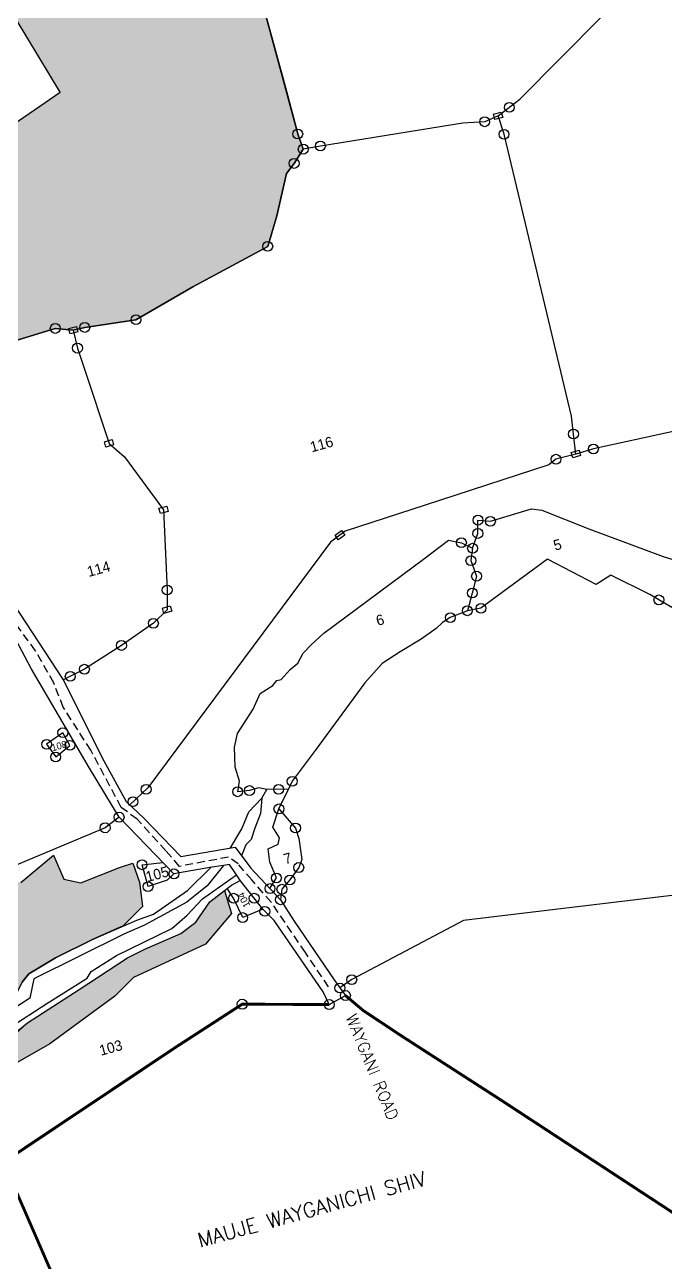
# Model space of a CAD drawing. Header units: metres. Extents: x 349190 to 354644, y 1756648 to 1760820.
# Drawn here: x 351331 to 351928, y 1757700 to 1758853 of the extents above; entities that cross this region are included whole.
import ezdxf
from ezdxf.enums import TextEntityAlignment as Align

# ---------------------------------------------------------------- set-up
doc = ezdxf.new("R2010")
doc.units = ezdxf.units.M
doc.header["$MEASUREMENT"] = 0
doc.linetypes.add('DASHED', pattern=[0.75, 0.5, -0.25])
for name, color, linetype in [('LINE_FOOTPATH', 1, 'DASHED'), ('OFF', 1, 'Continuous'), ('POLY_HATCH', 12, 'Continuous'), ('POLY_PARCEL', 6, 'Continuous'), ('POLY_ROAD', 30, 'Continuous'), ('POLY_WATER', 4, 'Continuous'), ('SYM_STONE', 1, 'Continuous'), ('TEXT_MAPOUT', 7, 'Continuous'), ('TEXT_PARCEL', 7, 'Continuous'), ('V_BOUND_LINE', 7, 'Continuous')]:
    doc.layers.add(name, color=color, linetype=linetype)
doc.styles.get("Standard").update_dxf_attribs({"font": 'simplex.shx'})
doc.styles.add('TEXT_MAP', font='KRDEV050.TTF')
pattern_1 = [(15.36646, (349550.971, 1755955.7), (7.088451, 12.460942), [10.13709, -10.13709]), (105.36646, (349560.746, 1755958.386), (-12.460942, 7.088451), [10.13709, -10.13709])]

# ---------------------------------------------------------------- blocks, each defined once
blk = doc.blocks.new('STONE')
blk.add_circle((0, 0), 0.851)
blk = doc.blocks.new('STONESQUARE')
blk.add_lwpolyline([(-0.7, 0.48), (0.7, 0.48), (0.7, -0.48), (-0.7, -0.48)], close=True)

msp = doc.modelspace()

# ---------------------------------------------------------------- hatches: boundary and pattern name
at = {"layer": 'POLY_HATCH'}
h = msp.add_hatch(dxfattribs=at)
h.set_pattern_fill('ZIGZAG', color=256, scale=81.096727, angle=15.3665, style=0)
h.set_pattern_definition(pattern_1)
h.paths.add_polyline_path([(351263.3, 1759011.5), (351300.2, 1759057.2), (351353.4, 1759099.1), (351321.4, 1759164), (351342.7, 1759197.1), (351366.6, 1759246.1), (351338, 1759280.2), (351344.8, 1759289.1), (351379.7, 1759307.7), (351379.9, 1759307.7), (351446.5, 1759382.2), (351511.1, 1759459.9), (351560.4, 1759528.7), (351583.8, 1759530.9), (351597.7, 1759536.8), (351633.2, 1759552.8), (351712.4, 1759584.9), (351821.7, 1759644.6), (351838.7, 1759646.7), (351883.1, 1759654.8), (351908.9, 1759664.5), (351936, 1759658.2), (351955.2, 1759673.1), (351965.9, 1759678.3), (352018.2, 1759707.2), (352055.9, 1759739.4), (352073.9, 1759793.6), (352095.3, 1759810.4), (352131.8, 1759806.9), (352202.4, 1759834.3), (352263.1, 1759907.1), (352299.3, 1759934.8), (352357.2, 1759908.3), (352414.7, 1759873.5), (352459.5, 1759749), (352425.3, 1759663.2), (352405.6, 1759622.2), (352399.1, 1759610.4), (352392.5, 1759595.5), (352374.4, 1759587.7), (352331.4, 1759569.9), (352305.4, 1759555.7), (352260, 1759531), (352226.4, 1759528.1), (352206.5, 1759522.7), (352189, 1759514.5), (352145.1, 1759493.6), (352134.2, 1759485.6), (352087.8, 1759478.7), (352034.9, 1759473.4), (352004, 1759458.1), (351988.3, 1759450.9), (351974.2, 1759444.1), (351958.3, 1759439.3), (351883.9, 1759431.4), (351866.8, 1759426.3), (351804.5, 1759385.8), (351782, 1759372.9), (351771, 1759365.2), (351761.2, 1759355), (351731.8, 1759315.4), (351739.5, 1759275.1), (351737.6, 1759263.6), (351735.7, 1759220), (351746.3, 1759180), (351754.8, 1759159.7), (351790, 1759130.1), (351759.1, 1759086.3), (351745.4, 1759065.7), (351671.6, 1759031.6), (351660.5, 1759024), (351637.7, 1759004.3), (351631.6, 1758995.9), (351621, 1758976.2), (351612, 1758958.6), (351603.4, 1758945.3), (351596.9, 1758933.9), (351580.5, 1758904.3), (351567.3, 1758880.5), (351555.3, 1758861.7), (351573.3, 1758796), (351585.1, 1758751.4), (351590.2, 1758737.3), (351581.7, 1758724), (351574.6, 1758714.5), (351565.7, 1758675.1), (351557.1, 1758646.7), (351487.3, 1758608.9), (351434.3, 1758578.4), (351386.6, 1758571.2), (351375.9, 1758568.6), (351359.1, 1758570.3), (351304.1, 1758553.4), (351277.9, 1758547.8), (351261.9, 1758545.3), (351245, 1758542.4), (351226.8, 1758533.6), (351198, 1758516), (351188.1, 1758507.8), (351182.5, 1758488.2), (351170.5, 1758416), (351149.3, 1758399.8), (351153.6, 1758387.6), (351136.8, 1758376.5), (351104.9, 1758356.2), (351099.6, 1758350.7), (351082.2, 1758325.9), (351076, 1758312.8), (351060, 1758300.1), (351019.9, 1758289.1), (351009.5, 1758268.5), (350989.1, 1758224.9), (350983.6, 1758208.8), (350970.5, 1758191.3), (350904.5, 1758270.8), (350852, 1758282.9), (350820.4, 1758289.5), (350803.3, 1758288.8), (350788.9, 1758288.1), (350752.2, 1758272.1), (350742.7, 1758265.5), (350663, 1758227), (350650, 1758217.7), (350613.8, 1758192.5), (350568.5, 1758159.5), (350509.2, 1758143.3), (350493.5, 1758137.6), (350511.4, 1758130.6), (350608.1, 1758078.3), (350625.3, 1758067.5), (350612.9, 1758062.7), (350596.2, 1758054.5), (350498.8, 1758027.2), (350381.4, 1757990.6), (350369.1, 1757989.4), (350361.4, 1757996.2), (350346.7, 1758005.1), (350298.5, 1758029.2), (350289.8, 1758034.1), (350276.2, 1758041.4), (350255.4, 1758021), (350243.5, 1758010.9), (350253.1, 1757996.7), (350265.4, 1757982.7), (350289.6, 1757948.3), (350298.9, 1757932.2), (350303.6, 1757918.7), (350302.5, 1757905.8), (350295.3, 1757895.4), (350263.5, 1757861.4), (350249.9, 1757844), (350246.2, 1757822.7), (350243.9, 1757771.5), (350252.6, 1757766.6), (350279.5, 1757761.2), (350285.5, 1757747.5), (350345.7, 1757707.5), (350341.8, 1757655), (350343.2, 1757632.2), (350326.2, 1757605.7), (350262.6, 1757518), (350220.9, 1757511.5), (350090.3, 1757491), (350026.6, 1757481.4), (350003.3, 1757473.3), (349982.8, 1757487.2), (349987.6, 1757505.2), (349922.2, 1757565.3), (349893.1, 1757598.6), (349886.4, 1757635.6), (349878.3, 1757686.9), (349883.9, 1757776.5), (349895.2, 1757795.8), (349935.6, 1757815.5), (349905.3, 1757878.8), (349917.7, 1757902.9), (349964.9, 1757932.3), (350006.1, 1757933.3), (350031.9, 1757940.4), (350057.3, 1758005.2), (350104.5, 1758079.1), (350127.4, 1758102.7), (350184.3, 1758125.3), (350221.7, 1758133.8), (350268.7, 1758132.9), (350294.3, 1758132.2), (350308.9, 1758129.3), (350333.6, 1758083.5), (350353.9, 1758079.1), (350416.7, 1758089.4), (350445.4, 1758098.2), (350425.5, 1758145.4), (350430.6, 1758180.4), (350460.6, 1758197.3), (350481.3, 1758270), (350505.1, 1758299.8), (350536.3, 1758280.8), (350583, 1758299.7), (350619.5, 1758336.5), (350663.9, 1758351.2), (350725.4, 1758386.5), (350796.7, 1758391.4), (350859.3, 1758406.8), (350890.3, 1758451.6), (350898.2, 1758495.2), (350948.5, 1758557.4), (350994.7, 1758596.8), (351012.6, 1758635.4), (351110.3, 1758674.9), (351144.5, 1758673), (351218.6, 1758721), (351289.4, 1758721.5), (351315.9, 1758757.3), (351363.8, 1758790.3), (351302, 1758892.4), (351327.1, 1758930.4), (351311.2, 1758948.2), (351257, 1758922.1), (351237.1, 1758944.2), (351244.5, 1758966.9), (351250.2, 1758978.5), (351254.9, 1758991.5)])
h = msp.add_hatch(dxfattribs=at)
h.set_pattern_fill('ZIGZAG', color=256, scale=81.096727, angle=15.3665, style=0)
h.set_pattern_definition(pattern_1)
h.paths.add_polyline_path([(351422.4, 1758013.7), (351394.4, 1758001.4), (351359.4, 1757984.1), (351334.4, 1757969.1), (351328.4, 1757961.4), (351316.3, 1757936.6), (351258.3, 1757900.8), (351234, 1757892.6), (351193.8, 1757874.3), (351147.4, 1757846.3), (351104.8, 1757824.9), (351064.9, 1757806.8), (351057.3, 1757800.5), (351005.1, 1757741.3), (350988.6, 1757721.5), (350980.4, 1757724.5), (350970.1, 1757727), (350935.3, 1757717.2), (350862.4, 1757664.3), (350842.1, 1757650.9), (350833.6, 1757622.8), (350821.2, 1757577.3), (350802.3, 1757553.7), (350799.6, 1757526), (350790.4, 1757513.1), (350771.9, 1757502.5), (350760.8, 1757479.6), (350743.9, 1757445.6), (350742.8, 1757443.8), (350724.6, 1757434.8), (350688.6, 1757427.3), (350676.1, 1757420.7), (350663.5, 1757406.1), (350635.7, 1757400.1), (350602.5, 1757385.4), (350576.7, 1757375.1), (350564.3, 1757333.6), (350555.3, 1757293.4), (350538.9, 1757277.8), (350522, 1757270), (350504.4, 1757270.7), (350476.4, 1757277.3), (350467.5, 1757301), (350444.1, 1757290.6), (350432.2, 1757250.1), (350403.3, 1757239.8), (350375.2, 1757242.5), (350323, 1757224.2), (350299, 1757227.9), (350290.4, 1757244.6), (350264.9, 1757247.9), (350235.8, 1757247), (350234.9, 1757270.6), (350222.6, 1757286.2), (350201.1, 1757286.6), (350162.2, 1757280.7), (350150.1, 1757290.1), (350131.3, 1757283.3), (350112.5, 1757262.3), (350082.6, 1757255.7), (350047.4, 1757275.7), (350036.5, 1757248.9), (350024.2, 1757218.6), (349993, 1757213.7), (349950.2, 1757250.1), (349918, 1757277.1), (349924.5, 1757289.5), (349922.1, 1757324.5), (349896.5, 1757336.5), (349874.5, 1757341.5), (349855.8, 1757372.1), (349837.2, 1757405), (349843.4, 1757442.9), (349830, 1757477.3), (349799.7, 1757500.7), (349775, 1757524), (349775.9, 1757584.5), (349787.6, 1757605.6), (349810.8, 1757619.1), (349843.7, 1757626.6), (349858.6, 1757614.5), (349901.4, 1757566.9), (349983.8, 1757487.9), (349901.3, 1757464), (349912, 1757448.4), (349919.4, 1757402.5), (349941.6, 1757388), (350002, 1757379.4), (350069.7, 1757362.3), (350209.4, 1757323.6), (350245.4, 1757315.1), (350323.3, 1757323.3), (350444.6, 1757338.7), (350468.6, 1757343.5), (350489.5, 1757404.8), (350497.9, 1757420.9), (350512.8, 1757428), (350691.9, 1757484.5), (350714.5, 1757491.3), (350767.4, 1757579.2), (350791.6, 1757618.2), (350825.8, 1757679.5), (350836.4, 1757681.9), (350848.4, 1757707.8), (350862.1, 1757715.6), (350944, 1757763.1), (350963.6, 1757777.2), (351010.6, 1757818.1), (351041.4, 1757849.3), (351053.7, 1757862.3), (351076.5, 1757881.4), (351187.7, 1757973.8), (351238.7, 1758016.7), (351255.3, 1758018.7), (351280.1, 1758028.5), (351301.4, 1758056.3), (351326.9, 1758054.3), (351357.4, 1758079.7), (351367, 1758057.4), (351383, 1758053.8), (351419, 1758068.2), (351431.4, 1758072.1), (351437.7, 1758054.4), (351440.5, 1758031.7)])
h = msp.add_hatch(dxfattribs=at)
h.set_pattern_fill('ZIGZAG', color=256, scale=81.096727, angle=15.3665, style=0)
h.set_pattern_definition(pattern_1)
edge = h.paths.add_edge_path()
edge.add_line((350849.7, 1757355.1), (350758.9, 1757301.9))
edge.add_line((350758.9, 1757301.9), (350747.1, 1757298.2))
edge.add_line((350747.1, 1757298.2), (350731.5, 1757258.7))
edge.add_line((350731.5, 1757258.7), (350729.5, 1757243.4))
edge.add_line((350729.5, 1757243.4), (350705.6, 1757225.7))
edge.add_line((350705.6, 1757225.7), (350642.9, 1757186.6))
edge.add_line((350642.9, 1757186.6), (350625.1, 1757174.8))
edge.add_line((350625.1, 1757174.8), (350635.9, 1757122.1))
edge.add_line((350635.9, 1757122.1), (350640.4, 1757112.2))
edge.add_line((350640.4, 1757112.2), (350619.3, 1757066.9))
edge.add_line((350619.3, 1757066.9), (350605.3, 1757069.5))
edge.add_line((350605.3, 1757069.5), (350514.6, 1757078.9))
edge.add_line((350514.6, 1757078.9), (350426.4, 1757045.3))
edge.add_line((350426.4, 1757045.3), (350339.8, 1756996.1))
edge.add_line((350339.8, 1756996.1), (350306.1, 1756990.7))
edge.add_line((350306.1, 1756990.7), (350254.3, 1756980.4))
edge.add_line((350254.3, 1756980.4), (350239.9, 1756975.7))
edge.add_line((350239.9, 1756975.7), (350218.4, 1756950.2))
edge.add_line((350218.4, 1756950.2), (350170.1, 1756886.8))
edge.add_line((350170.1, 1756886.8), (350149.5, 1756861.9))
edge.add_line((350149.5, 1756861.9), (350093.9, 1756840.4))
edge.add_line((350093.9, 1756840.4), (350081.6, 1756835.7))
edge.add_line((350081.6, 1756835.7), (350064.4, 1756858.1))
edge.add_line((350064.4, 1756858.1), (350054, 1756898))
edge.add_line((350054, 1756898), (350055.1, 1756925.8))
edge.add_line((350055.1, 1756925.8), (350057.1, 1756940.6))
edge.add_line((350057.1, 1756940.6), (350084.1, 1756968.3))
edge.add_line((350084.1, 1756968.3), (350099.9, 1756992.9))
edge.add_line((350099.9, 1756992.9), (350082.7, 1757013.9))
edge.add_line((350082.7, 1757013.9), (350094.1, 1757054.3))
edge.add_line((350094.1, 1757054.3), (350152.2, 1757073))
edge.add_line((350152.2, 1757073), (350181.1, 1757099.6))
edge.add_line((350181.1, 1757099.6), (350225.7, 1757093.2))
edge.add_line((350225.7, 1757093.2), (350275.4, 1757072.3))
edge.add_line((350275.4, 1757072.3), (350326.4, 1757062.1))
edge.add_line((350326.4, 1757062.1), (350326, 1757097.6))
edge.add_line((350326, 1757097.6), (350351.2, 1757133.6))
edge.add_line((350351.2, 1757133.6), (350403.3, 1757118.3))
edge.add_line((350403.3, 1757118.3), (350418.1, 1757114.2))
edge.add_line((350418.1, 1757114.2), (350441, 1757136.9))
edge.add_line((350441, 1757136.9), (350484.2, 1757113.7))
edge.add_line((350484.2, 1757113.7), (350548.9, 1757112.2))
edge.add_line((350548.9, 1757112.2), (350572.3, 1757107.1))
edge.add_line((350572.3, 1757107.1), (350596.6, 1757109.9))
edge.add_line((350596.6, 1757109.9), (350599.9, 1757139.9))
edge.add_line((350599.9, 1757139.9), (350577.5, 1757187.5))
edge.add_line((350577.5, 1757187.5), (350576.6, 1757214.6))
edge.add_line((350576.6, 1757214.6), (350580.6, 1757233.9))
edge.add_line((350580.6, 1757233.9), (350614.8, 1757263.5))
edge.add_line((350614.8, 1757263.5), (350646.9, 1757240.5))
edge.add_line((350646.9, 1757240.5), (350640.8, 1757270.7))
edge.add_line((350640.8, 1757270.7), (350647.2, 1757299.3))
edge.add_line((350647.2, 1757299.3), (350680.3, 1757305.1))
edge.add_line((350680.3, 1757305.1), (350698.7, 1757286.1))
edge.add_line((350698.7, 1757286.1), (350686.1, 1757338))
edge.add_line((350686.1, 1757338), (350701.7, 1757356.4))
edge.add_line((350701.7, 1757356.4), (350729.1, 1757356))
edge.add_line((350729.1, 1757356), (350755, 1757365.8))
edge.add_line((350755, 1757365.8), (350759.2, 1757347.4))
edge.add_line((350759.2, 1757347.4), (350838.2, 1757402))
edge.add_line((350838.2, 1757402), (350885.3, 1757462.8))
edge.add_line((350885.3, 1757462.8), (350889.5, 1757563.2))
edge.add_line((350889.5, 1757563.2), (350893.3, 1757645.8))
edge.add_line((350893.3, 1757645.8), (351027, 1757733.8))
edge.add_line((351027, 1757733.8), (351064, 1757758.8))
edge.add_line((351064, 1757758.8), (351069.8, 1757765.5))
edge.add_line((351069.8, 1757765.5), (351080.2, 1757772.4))
edge.add_line((351080.2, 1757772.4), (351087, 1757777.4))
edge.add_line((351087, 1757777.4), (351104.2, 1757790.8))
edge.add_line((351104.2, 1757790.8), (351131.1, 1757811.1))
edge.add_line((351131.1, 1757811.1), (351140.9, 1757818.4))
edge.add_line((351140.9, 1757818.4), (351153.3, 1757823.3))
edge.add_line((351153.3, 1757823.3), (351201.1, 1757853.8))
edge.add_line((351201.1, 1757853.8), (351224.9, 1757865.4))
edge.add_line((351224.9, 1757865.4), (351261.9, 1757877.6))
edge.add_line((351261.9, 1757877.6), (351280.7, 1757888))
edge.add_line((351280.7, 1757888), (351299.4, 1757896.2))
edge.add_line((351299.4, 1757896.2), (351333.2, 1757923.4))
edge.add_line((351333.2, 1757923.4), (351381.4, 1757954.5))
edge.add_line((351381.4, 1757954.5), (351426.3, 1757984.1))
edge.add_line((351426.3, 1757984.1), (351442.5, 1757992.1))
edge.add_line((351442.5, 1757992.1), (351476, 1758006.7))
edge.add_line((351476, 1758006.7), (351490, 1758017.1))
edge.add_line((351490, 1758017.1), (351503.2, 1758036))
edge.add_line((351503.2, 1758036), (351516.7, 1758046.6))
edge.add_line((351516.7, 1758046.6), (351520.7, 1758034.4))
edge.add_line((351520.7, 1758034.4), (351523.2, 1758025.3))
edge.add_line((351523.2, 1758025.3), (351499.2, 1757996.7))
edge.add_line((351499.2, 1757996.7), (351431.9, 1757965.6))
edge.add_line((351431.9, 1757965.6), (351414.7, 1757948.3))
edge.add_line((351414.7, 1757948.3), (351354.1, 1757903.9))
edge.add_line((351354.1, 1757903.9), (351272.4, 1757857.3))
edge.add_line((351272.4, 1757857.3), (351224.9, 1757808.1))
edge.add_line((351224.9, 1757808.1), (351181.9, 1757768.8))
edge.add_line((351181.9, 1757768.8), (351158.5, 1757748.4))
edge.add_line((351158.5, 1757748.4), (351125.7, 1757712))
edge.add_line((351125.7, 1757712), (351111, 1757693.6))
edge.add_line((351111, 1757693.6), (351115.2, 1757676.4))
edge.add_line((351115.2, 1757676.4), (351101.8, 1757671.3))
edge.add_line((351101.8, 1757671.3), (351082.4, 1757669.7))
edge.add_line((351082.4, 1757669.7), (350990.5, 1757657.5))
edge.add_line((350990.5, 1757657.5), (350987.1, 1757641.4))
edge.add_line((350987.1, 1757641.4), (350990.3, 1757631.8))
edge.add_line((350990.3, 1757631.8), (350989.2, 1757573))
edge.add_line((350989.2, 1757573), (350992.4, 1757551.6))
edge.add_line((350992.4, 1757551.6), (350967.8, 1757422.1))
edge.add_line((350967.8, 1757422.1), (350966.3, 1757406.5))
edge.add_line((350966.3, 1757406.5), (350948.7, 1757403.7))

# ---------------------------------------------------------------- linework, layer by layer
at = {"layer": 'LINE_FOOTPATH', "ltscale": 15}
msp.add_lwpolyline([(351613.8, 1757957), (351592.2, 1757988.9), (351560.3, 1758035.9), (351542.3, 1758056.5), (351529.4, 1758071.4), (351520.6, 1758077.8), (351474.9, 1758069.2), (351462.1, 1758083.7), (351435.4, 1758113.2), (351420.5, 1758124.1), (351392.2, 1758177.4), (351366.6, 1758217.4), (351357.7, 1758240), (351340.7, 1758270.1), (351310.5, 1758311.1), (351290, 1758348.5), (351262, 1758387.9), (351248, 1758401.7), (351233.6, 1758407.8), (351207.6, 1758410.8), (351170.6, 1758409.4), (351130.6, 1758404.1), (351100, 1758400.9)], dxfattribs=at)
at = {"layer": 'OFF'}
msp.add_lwpolyline([(351614.4, 1757940.5), (351629.5, 1757948.9)], dxfattribs=at)
at = {"layer": 'POLY_HATCH'}
for points in [[(351315.9, 1758757.3), (351363.8, 1758790.3), (351302, 1758892.4)], [(351555.3, 1758861.7), (351573.3, 1758796), (351585.1, 1758751.4), (351590.2, 1758737.3), (351581.7, 1758724), (351574.6, 1758714.5), (351565.7, 1758675.1), (351557.1, 1758646.7), (351487.3, 1758608.9), (351434.3, 1758578.4), (351386.6, 1758571.2), (351375.9, 1758568.6), (351359.1, 1758570.3), (351304.1, 1758553.4)], [(351326.9, 1758054.3), (351357.4, 1758079.7), (351367, 1758057.4), (351383, 1758053.8), (351419, 1758068.2), (351431.4, 1758072.1), (351437.7, 1758054.4), (351440.5, 1758031.7), (351422.4, 1758013.7), (351394.4, 1758001.4), (351359.4, 1757984.1), (351334.4, 1757969.1), (351328.4, 1757961.4)], [(351299.4, 1757896.2), (351333.2, 1757923.4), (351381.4, 1757954.5), (351426.3, 1757984.1), (351442.5, 1757992.1), (351476, 1758006.7), (351490, 1758017.1), (351503.2, 1758036), (351516.7, 1758046.6), (351520.7, 1758034.4), (351523.2, 1758025.3), (351499.2, 1757996.7), (351431.9, 1757965.6), (351414.7, 1757948.3), (351354.1, 1757903.9), (351272.4, 1757857.3)]]:
    msp.add_lwpolyline(points, dxfattribs=at)
at = {"layer": 'POLY_PARCEL'}
for points in [[(351771.7, 1758768.3), (351792.1, 1758783.7), (351792.1, 1758783.7), (351792.1, 1758783.7), (351792.1, 1758783.7), (352172.5, 1759167.7), (352172.5, 1759167.7), (352183.4, 1759181.2)], [(351590.2, 1758737.3), (351585.1, 1758751.4), (351585.1, 1758751.4), (351555.3, 1758861.7), (351555.3, 1758861.7), (351596.9, 1758933.9), (351596.9, 1758933.9), (351603.4, 1758945.3)], [(351771.7, 1758768.3), (351759.3, 1758762.8), (351738.9, 1758761.4), (351606.2, 1758740.2), (351590.2, 1758737.3)], [(351844.3, 1758453.3), (351842, 1758471.9), (351840.2, 1758488.5), (351777.3, 1758751.1), (351777.3, 1758751.1), (351771.7, 1758768.3)], [(351375.9, 1758568.6), (351386.6, 1758571.2), (351434.3, 1758578.4), (351487.3, 1758608.9), (351557.1, 1758646.7), (351565.7, 1758675.1), (351574.6, 1758714.5), (351581.7, 1758724), (351590.2, 1758737.3)], [(351261.9, 1758545.3), (351277.9, 1758547.8), (351304.1, 1758553.4), (351359.1, 1758570.3), (351375.9, 1758568.6)], [(351375.9, 1758568.6), (351379.8, 1758551.9), (351386.2, 1758533.4), (351409.2, 1758463.2), (351423.7, 1758450.6), (351460, 1758401.3), (351463.4, 1758326.6), (351463.3, 1758308.3), (351450.6, 1758295.6), (351420.8, 1758275), (351386.3, 1758252.8), (351386.3, 1758252.8), (351366.5, 1758242.9)], [(352167.8, 1758523.2), (352153.7, 1758523.1), (352105, 1758511.5), (351890.7, 1758464.5), (351860.6, 1758458), (351844.3, 1758453.3)], [(351844.3, 1758453.3), (351825.7, 1758448.4), (351819, 1758443.3), (351703.7, 1758405.7), (351629.2, 1758381.4), (351615.7, 1758371.1), (351445.4, 1758142.4), (351445.4, 1758142.4), (351428.5, 1758126.6)], [(351748, 1758365.5), (351752.9, 1758379.3), (351753, 1758391.7), (351764.6, 1758390.6), (351803, 1758402.3), (351812.6, 1758400.9), (351856.4, 1758383.7), (351925.6, 1758357.8), (351942.7, 1758352.7), (351951.7, 1758347.1), (351947.4, 1758336.8)], [(351576.4, 1758141.1), (351556.4, 1758140.8), (351548.6, 1758142.4), (351540.1, 1758139.8), (351529.1, 1758138.7), (351530.7, 1758148.7), (351526.8, 1758161.5), (351526.1, 1758180.1), (351528.9, 1758193), (351543.5, 1758215.7), (351550, 1758230.2), (351561.8, 1758237.7), (351565.5, 1758242.2), (351569.6, 1758243.1), (351577.9, 1758252.6), (351585.3, 1758258.4), (351590.2, 1758267.8), (351597.7, 1758275.4), (351609.4, 1758286.4), (351702.3, 1758355.4), (351725.4, 1758372.9), (351737.6, 1758370.7), (351748, 1758365.5)], [(351748, 1758365.5), (351746.4, 1758354), (351751.7, 1758339.5), (351747.7, 1758323.8), (351743.1, 1758307.3)], [(351938.3, 1758320.4), (351933.6, 1758310.2), (351913.2, 1758322.5), (351876.8, 1758340.4), (351863, 1758331.7), (351817.7, 1758355.3), (351755.8, 1758309.6), (351743.1, 1758307.3)], [(351743.1, 1758307.3), (351727.2, 1758300.9), (351720.1, 1758296.4), (351714, 1758290.9), (351700, 1758280.7), (351680.6, 1758269), (351663.6, 1758258.3), (351647.5, 1758240.2), (351601.3, 1758177.2), (351579.9, 1758148.4), (351576.4, 1758141.1)], [(351366.2, 1758193.7), (351351.1, 1758182.9), (351359.5, 1758171.1), (351372.8, 1758181.9), (351366.2, 1758193.7)], [(351567.5, 1758122.7), (351576.4, 1758141.1)], [(351559.2, 1758048.5), (351565.2, 1758058.4), (351559, 1758073.1), (351557.4, 1758085.4), (351566.8, 1758089.8), (351568.2, 1758095.9), (351562, 1758105.7), (351567.5, 1758122.7)], [(351567.5, 1758122.7), (351583, 1758104.9), (351586.1, 1758095.1), (351588.9, 1758075.5), (351586, 1758068.1), (351577.7, 1758056.5), (351570.3, 1758047.9), (351569, 1758038.1)], [(351418.6, 1758115), (351405.6, 1758105.1), (351282.4, 1758053.5)], [(352143.3, 1758110), (352128.3, 1758107.1), (351984.8, 1758048.9), (351954.6, 1758044.4), (351739.6, 1758018.7), (351635.4, 1757963.7), (351624.3, 1757955.9)], [(351469.7, 1758062.2), (351463.4, 1758056.2), (351445.6, 1758050.3), (351440, 1758070.7), (351459.4, 1758072.9)], [(351064.9, 1757806.8), (351104.8, 1757824.9), (351147.4, 1757846.3), (351193.8, 1757874.3), (351234, 1757892.6), (351258.3, 1757900.8), (351316.3, 1757936.6), (351328.4, 1757961.4), (351334.4, 1757969.1), (351359.4, 1757984.1), (351394.4, 1758001.4), (351435, 1758019.2), (351450.7, 1758024.6), (351482.4, 1758046.6), (351504.2, 1758068.2)], [(351064, 1757758.8), (351069.8, 1757765.5), (351080.2, 1757772.4), (351087, 1757777.4), (351104.2, 1757790.8), (351131.1, 1757811.1), (351140.9, 1757818.4), (351153.3, 1757823.3), (351201.1, 1757853.8), (351224.9, 1757865.4), (351261.9, 1757877.6), (351280.7, 1757888), (351301.1, 1757894.4), (351333.2, 1757923.4), (351381.4, 1757954.5), (351426.3, 1757984.1), (351442.5, 1757992.1), (351476, 1758006.7), (351490, 1758017.1), (351503.2, 1758036), (351523.3, 1758051.8), (351531.5, 1758056.1)], [(351552.6, 1758029.2), (351533.8, 1758021.5), (351525.3, 1758039.5), (351519.2, 1758048.6)]]:
    msp.add_lwpolyline(points, dxfattribs=at)
at = {"layer": 'POLY_ROAD'}
for points in [[(351614.4, 1757940.5), (351608.7, 1757952.2), (351563, 1758018.7), (351552.6, 1758029.2), (351531.8, 1758055.6), (351527.9, 1758061.3), (351521.5, 1758071), (351516, 1758069.9), (351503.3, 1758068.1), (351469.7, 1758062.2), (351418.6, 1758115), (351391.1, 1758160.8), (351336.8, 1758253.6), (351302.8, 1758316.9)], [(351320.4, 1758313.2), (351366.5, 1758242.9), (351404.3, 1758167.5), (351425.3, 1758129.6), (351442.1, 1758113.8), (351476, 1758078.5), (351526.7, 1758087), (351541.3, 1758067.5), (351569, 1758038.1), (351581.6, 1758018.2), (351619.5, 1757962.5), (351629.5, 1757948.9)]]:
    msp.add_lwpolyline(points, dxfattribs=at)
at = {"layer": 'POLY_WATER'}
for points in [[(351522.3, 1758086.3), (351533.1, 1758104), (351539.6, 1758120.1), (351551.7, 1758132.7), (351556.4, 1758140.8)], [(351551.7, 1758132.7), (351550.5, 1758118.5), (351545, 1758104.9), (351541.6, 1758094.2), (351536.6, 1758089.4), (351532.7, 1758079)], [(350925.2, 1757677.2), (350989.6, 1757714.9), (351032.7, 1757742.9), (351056.3, 1757757.9), (351067.3, 1757773.9), (351088.9, 1757790.7), (351111.5, 1757803.8), (351126.5, 1757816.4), (351148.8, 1757827.9), (351171.1, 1757844.8), (351199.1, 1757862.1), (351252, 1757882.8), (351275.8, 1757891.6), (351300.3, 1757906), (351316.7, 1757919), (351351.4, 1757941.6), (351388.8, 1757965), (351392.5, 1757971.4), (351416.1, 1757986.3), (351467.8, 1758011.3), (351482.1, 1758023.7), (351496.3, 1758039.1), (351527.9, 1758061.3)], [(351516, 1758069.9), (351500.7, 1758051.1), (351481.8, 1758035.9), (351442.3, 1758014.3), (351423, 1758005.9), (351339, 1757964.3), (351335.4, 1757946.5), (351319.3, 1757936)]]:
    msp.add_lwpolyline(points, dxfattribs=at)
at = {"layer": 'V_BOUND_LINE', "const_width": 2.7}
for points in [[(351629.5, 1757948.9), (351646.1, 1757934.9), (351682.6, 1757910.7), (351775.5, 1757850.8), (351936.3, 1757745.5)], [(351375.9, 1757644.3), (351318.3, 1757776.7), (351312, 1757794.3), (351471.2, 1757900.6), (351533.3, 1757940.8), (351614.4, 1757940.5)]]:
    msp.add_lwpolyline(points, dxfattribs=at)

# ---------------------------------------------------------------- block references
at = {"layer": 'SYM_STONE'}
for name, p, xscale, yscale, zscale, rotation in [('STONE', (351782.2, 1758776.2), 5.406448492920397, 5.406448492920397, 5.406448492920397, 15.36646372397121), ('STONE', (351759.3, 1758762.8), 5.406448492920397, 5.406448492920397, 5.406448492920397, 15.36646372397121), ('STONESQUARE', (351771.7, 1758768.3), 5.406448492920397, 5.406448492920397, 5.406448492920397, 15.36646372397121), ('STONE', (351585.1, 1758751.4), 5.406448492920397, 5.406448492920397, 5.406448492920397, 15.36646372397121), ('STONE', (351777.3, 1758751.1), 5.406448492920397, 5.406448492920397, 5.406448492920397, 15.36646372397121), ('STONE', (351590.2, 1758737.3), 5.406448492920397, 5.406448492920397, 5.406448492920397, 15.36646372397121), ('STONE', (351606.2, 1758740.2), 5.406448492920397, 5.406448492920397, 5.406448492920397, 15.36646372397121), ('STONE', (351581.7, 1758724), 5.406448492920397, 5.406448492920397, 5.406448492920397, 15.36646372397121), ('STONE', (351557.1, 1758646.7), 5.406448492920397, 5.406448492920397, 5.406448492920397, 15.36646372397121), ('STONE', (351434.3, 1758578.4), 5.406448492920397, 5.406448492920397, 5.406448492920397, 15.36646372397121), ('STONE', (351359.1, 1758570.3), 5.406448492920397, 5.406448492920397, 5.406448492920397, 15.36646372397121), ('STONESQUARE', (351375.9, 1758568.6), 5.406448492920397, 5.406448492920397, 5.406448492920397, 15.36646372397121), ('STONE', (351386.6, 1758571.2), 5.406448492920397, 5.406448492920397, 5.406448492920397, 15.36646372397121), ('STONE', (351379.8, 1758551.9), 5.406448492920397, 5.406448492920397, 5.406448492920397, 15.36646372397121), ('STONE', (351842, 1758471.9), 5.406448492920397, 5.406448492920397, 5.406448492920397, 15.36646372397121), ('STONESQUARE', (351409.2, 1758463.2), 5.406448492920397, 5.406448492920397, 5.406448492920397, 15.36646372397121), ('STONE', (351860.6, 1758458), 5.406448492920397, 5.406448492920397, 5.406448492920397, 15.36646372397121), ('STONE', (351825.7, 1758448.4), 5.406448492920397, 5.406448492920397, 5.406448492920397, 15.36646372397121), ('STONESQUARE', (351844.3, 1758453.3), 5.406448492920397, 5.406448492920397, 5.406448492920397, 15.36646372397121), ('STONESQUARE', (351460, 1758401.3), 5.406448492920397, 5.406448492920397, 5.406448492920397, 15.36646372397121), ('STONE', (351753, 1758391.7), 5.406448492920397, 5.406448492920397, 5.406448492920397, 15.36646372397121), ('STONE', (351764.6, 1758390.6), 5.406448492920397, 5.406448492920397, 5.406448492920397, 15.36646372397121), ('STONE', (351752.9, 1758379.3), 5.406448492920397, 5.406448492920397, 5.406448492920397, 15.36646372397121), ('STONESQUARE', (351624.4, 1758377.7), 5.406448492920399, 5.406448492920399, 5.406448492920399, 36.00678834831633), ('STONE', (351737.6, 1758370.7), 5.406448492920397, 5.406448492920397, 5.406448492920397, 15.36646372397121), ('STONE', (351748, 1758365.5), 5.406448492920397, 5.406448492920397, 5.406448492920397, 15.36646372397121), ('STONE', (351746.4, 1758354), 5.406448492920397, 5.406448492920397, 5.406448492920397, 15.36646372397121), ('STONE', (351751.7, 1758339.5), 5.406448492920397, 5.406448492920397, 5.406448492920397, 15.36646372397121), ('STONE', (351463.4, 1758326.6), 5.406448492920397, 5.406448492920397, 5.406448492920397, 15.36646372397121), ('STONE', (351747.7, 1758323.8), 5.406448492920397, 5.406448492920397, 5.406448492920397, 15.36646372397121), ('STONE', (351755.8, 1758309.6), 5.406448492920397, 5.406448492920397, 5.406448492920397, 15.36646372397121), ('STONE', (351921.6, 1758317.4), 5.406448492920397, 5.406448492920397, 5.406448492920397, 15.36646372397121), ('STONESQUARE', (351463.3, 1758308.3), 5.406448492920397, 5.406448492920397, 5.406448492920397, 15.36646372397121), ('STONE', (351727.2, 1758300.9), 5.406448492920397, 5.406448492920397, 5.406448492920397, 15.36646372397121), ('STONE', (351743.1, 1758307.3), 5.406448492920397, 5.406448492920397, 5.406448492920397, 15.36646372397121), ('STONE', (351450.6, 1758295.6), 5.406448492920397, 5.406448492920397, 5.406448492920397, 15.36646372397121), ('STONE', (351420.8, 1758275), 5.406448492920397, 5.406448492920397, 5.406448492920397, 15.36646372397121), ('STONE', (351386.3, 1758252.8), 5.406448492920397, 5.406448492920397, 5.406448492920397, 15.36646372397121), ('STONE', (351373.1, 1758246.2), 5.406448492920397, 5.406448492920397, 5.406448492920397, 15.36646372397121), ('STONE', (351366.2, 1758193.7), 5.406448492920397, 5.406448492920397, 5.406448492920397, 15.36646372397121), ('STONE', (351351.1, 1758182.9), 5.406448492920397, 5.406448492920397, 5.406448492920397, 15.36646372397121), ('STONE', (351372.8, 1758181.9), 5.406448492920397, 5.406448492920397, 5.406448492920397, 15.36646372397121), ('STONE', (351359.5, 1758171.1), 5.406448492920397, 5.406448492920397, 5.406448492920397, 15.36646372397121), ('STONE', (351579.9, 1758148.4), 5.406448492920397, 5.406448492920397, 5.406448492920397, 15.36646372397121), ('STONE', (351443.8, 1758140.9), 5.406448492920397, 5.406448492920397, 5.406448492920397, 15.36646372397121), ('STONE', (351529.1, 1758138.7), 5.406448492920397, 5.406448492920397, 5.406448492920397, 15.36646372397121), ('STONE', (351540.1, 1758139.8), 5.406448492920397, 5.406448492920397, 5.406448492920397, 15.36646372397121), ('STONE', (351567.2, 1758141), 5.406448492920397, 5.406448492920397, 5.406448492920397, 15.36646372397121), ('STONE', (351431.6, 1758129.5), 5.406448492920397, 5.406448492920397, 5.406448492920397, 15.36646372397121), ('STONE', (351418.6, 1758115), 5.406448492920397, 5.406448492920397, 5.406448492920397, 15.36646372397121), ('STONE', (351567.5, 1758122.7), 5.406448492920397, 5.406448492920397, 5.406448492920397, 15.36646372397121), ('STONE', (351405.6, 1758105.1), 5.406448492920397, 5.406448492920397, 5.406448492920397, 15.36646372397121), ('STONE', (351583, 1758104.9), 5.406448492920397, 5.406448492920397, 5.406448492920397, 15.36646372397121), ('STONE', (351440, 1758070.7), 5.406448492920397, 5.406448492920397, 5.406448492920397, 15.36646372397121), ('STONE', (351586, 1758068.1), 5.406448492920397, 5.406448492920397, 5.406448492920397, 15.36646372397121), ('STONE', (351469.7, 1758062.2), 5.406448492920397, 5.406448492920397, 5.406448492920397, 15.36646372397121), ('STONE', (351565.2, 1758058.4), 5.406448492920397, 5.406448492920397, 5.406448492920397, 15.36646372397121), ('STONE', (351577.7, 1758056.5), 5.406448492920397, 5.406448492920397, 5.406448492920397, 15.36646372397121), ('STONE', (351445.6, 1758050.3), 5.406448492920397, 5.406448492920397, 5.406448492920397, 15.36646372397121), ('STONE', (351559.2, 1758048.5), 5.406448492920397, 5.406448492920397, 5.406448492920397, 15.36646372397121), ('STONE', (351570.3, 1758047.9), 5.406448492920397, 5.406448492920397, 5.406448492920397, 15.36646372397121), ('STONE', (351525.3, 1758039.5), 5.406448492920397, 5.406448492920397, 5.406448492920397, 15.36646372397121), ('STONE', (351544.5, 1758039.5), 5.406448492920397, 5.406448492920397, 5.406448492920397, 15.36646372397121), ('STONE', (351569, 1758038.1), 5.406448492920397, 5.406448492920397, 5.406448492920397, 15.36646372397121), ('STONE', (351533.8, 1758021.5), 5.406448492920397, 5.406448492920397, 5.406448492920397, 15.36646372397121), ('STONE', (351554.4, 1758027.3), 5.406448492920397, 5.406448492920397, 5.406448492920397, 15.36646372397121), ('STONE', (351635.4, 1757963.7), 5.406448492920397, 5.406448492920397, 5.406448492920397, 15.36646372397121), ('STONE', (351624.3, 1757955.9), 5.406448492920397, 5.406448492920397, 5.406448492920397, 15.36646372397121), ('STONE', (351533.3, 1757940.8), 5.406448492920397, 5.406448492920397, 5.406448492920397, 15.36646372397121), ('STONE', (351614.4, 1757940.5), 5.406448492920397, 5.406448492920397, 5.406448492920397, 15.36646372397121), ('STONE', (351629.5, 1757948.9), 5.406448492920397, 5.406448492920397, 5.406448492920397, 15.36646372397121)]:
    msp.add_blockref(name, p, dxfattribs=dict(at, xscale=xscale, yscale=yscale, zscale=zscale, rotation=rotation))

# ---------------------------------------------------------------- texts
at = {"layer": 'TEXT_MAPOUT'}
for s, height, rotation, p in [('WAYGANI ROAD', 10.813, 292.3745, (351629.5, 1757928.9)), ('MAUJE WAYGANICHI SHIV', 13.516, 15.3665, (351493.9, 1757714.2))]:
    msp.add_text(s, height=height, rotation=rotation, dxfattribs=at).set_placement(p)
at = {"layer": 'TEXT_PARCEL', "style": 'TEXT_MAP'}
for s, height, rotation, p in [('116', 9.73, 15.3665, (351598.1, 1758454.8)), ('5', 9.73, 15.3665, (351824.9, 1758363.2)), ('114', 9.73, 15.3665, (351390.3, 1758338.7)), ('6', 9.73, 15.3665, (351659.6, 1758293.1)), ('7', 9.73, 15.3665, (351573.4, 1758071)), ('104', 6.49, 116.6807, (351541, 1758032.9)), ('103', 9.73, 15.3665, (351401.7, 1757892.7))]:
    msp.add_text(s, height=height, rotation=rotation, dxfattribs=at).set_placement(p)
for s, height, p in [('108', 6.49, (351362.7, 1758181.4)), ('105', 9.73, (351454.1, 1758062))]:
    msp.add_text(s, height=height, rotation=15.3665, dxfattribs=at).set_placement(p, align=Align.MIDDLE)

doc.saveas('drawing.dxf')
